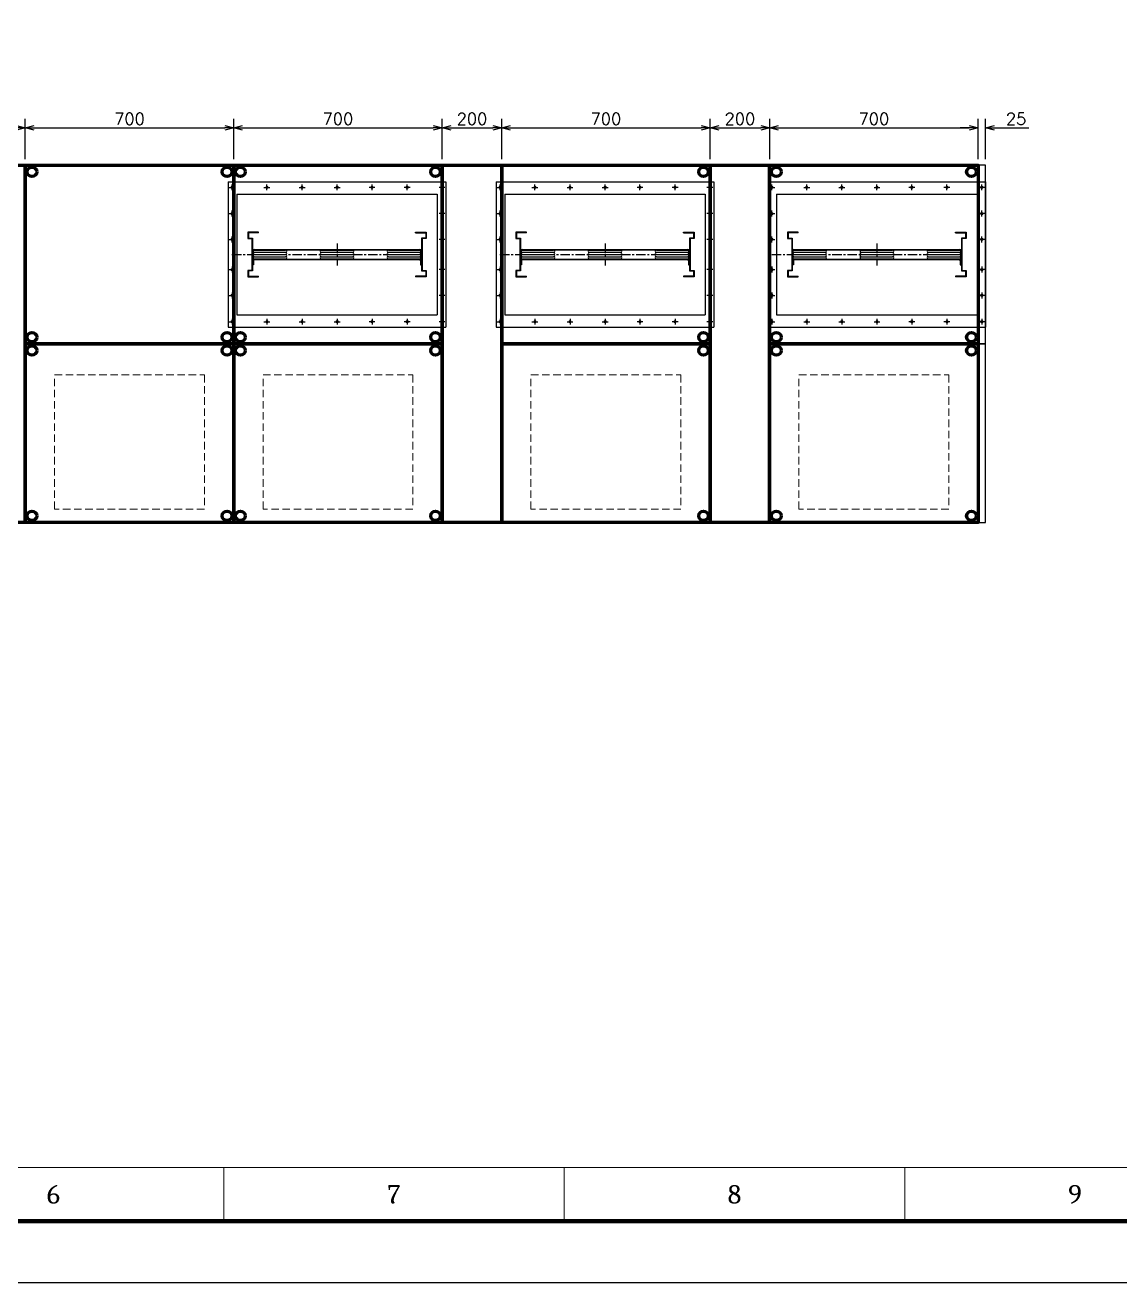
# Model space of a CAD drawing. Header units: millimetres. Extents: x -116965 to 323937, y 291661 to 566926.
# Drawn here: x -44132 to -40456, y 323790 to 328012 of the extents above; entities that cross this region are included whole.
import ezdxf
from ezdxf.enums import TextEntityAlignment as Align

# ---------------------------------------------------------------- set-up
doc = ezdxf.new("R2010")
doc.units = ezdxf.units.MM
doc.header["$PDMODE"] = 35
doc.linetypes.add('CENTER', pattern=[50.8, 31.75, -6.35, 6.35, -6.35])
doc.linetypes.add('HIDDEN', pattern=[0.375, 0.25, -0.125])
doc.layers.get('0').update_dxf_attribs({"lineweight": 18})
doc.layers.add('AM_5', color=3, linetype='Continuous', lineweight=25)
for name, color, linetype in [('C00-00-00', 7, 'Continuous'), ('DETAIL', 7, 'Continuous'), ('DIM', 3, 'Continuous')]:
    doc.layers.add(name, color=color, linetype=linetype)
doc.styles.add('hwBorder', font='Cambria.ttf')
doc.styles.add('{18b73a54-fa43-428c-adcb-c1c7bbdf2c84}', font='Simplex.shx')
doc.dimstyles.new('kich thuoc$0', dxfattribs={"dimscale": 2, "dimtxt": 20, "dimasz": 16, "dimexe": 15, "dimexo": 10, "dimgap": 5, "dimtad": 1, "dimdec": 0, "dimzin": 0, "dimdsep": 46, "dimtxsty": '{18b73a54-fa43-428c-adcb-c1c7bbdf2c84}', "dimblk": 'OPEN30', "dimcen": 0.09, "dimclrd": 3, "dimclre": 3, "dimclrt": 3, "dimadec": 0, "dimazin": 0, "dimtfac": 1, "dimtdec": 0, "dimtofl": 0, "dimtmove": 0, "dimatfit": 3, "dimldrblk": 'OPEN30', "dimfxl": 1, "dimtolj": 1, "dimtzin": 0, "dimarcsym": 0})

# ---------------------------------------------------------------- blocks, each defined once
blk = doc.blocks.new('*U1980')
at = {"color": 5}
for p, q in [((175.41, 5), (175.41, 9.34)), ((202.98, 5), (202.98, 9.34)), ((230.54, 5), (230.54, 9.34))]:
    blk.add_line(p, q, dxfattribs=at)
at = {"color": 5, "const_width": 0.35}
blk.add_lwpolyline([(10, 198.62), (285.68, 198.62), (285.68, 5), (10, 5)], close=True, dxfattribs=at)
at = {"color": 5}
blk.add_lwpolyline([(14.34, 194.28), (281.34, 194.28), (281.34, 9.34), (14.34, 9.34)], close=True, dxfattribs=at)
at = {"layer": 'Defpoints', "color": 4}
blk.add_lwpolyline([(0, 203.62), (290.68, 203.62), (290.68, 0), (0, 0)], close=True, dxfattribs=at)
at = {"color": 253, "style": 'hwBorder'}
for s, p in [('6', (161.62, 7.17)), ('7', (189.19, 7.17)), ('8', (216.76, 7.17)), ('9', (244.33, 7.17))]:
    blk.add_text(s, height=1.5, dxfattribs=at).set_placement(p, align=Align.MIDDLE_CENTER)
at = {"color": 6, "style": 'hwBorder', "flags": 8}
for tag, p in [("DWG'SNAME", (266.34, 59)), ("DWG'SCODE2", (266.34, 51.05))]:
    blk.add_attdef(tag, text='', height=1.5, dxfattribs=at).set_placement(p, align=Align.MIDDLE_CENTER)
at = {"color": 253, "style": 'hwBorder', "flags": 8}
for tag, p in [('REV_0', (253.34, 43.79)), ('REV_MODIFY0', (264.34, 44.1)), ('REV_DATE0', (277.34, 44.1)), ('REV_1', (253.34, 40.48)), ('REV_MODIFY1', (264.34, 40.79)), ('REV_DATE1', (277.34, 40.79)), ('REV_2', (253.34, 37.17)), ('REV_MODIFY2', (264.34, 37.48)), ('REV_DATE2', (277.34, 37.48)), ('REV_MODIFY3', (264.34, 34.17)), ('REV_DATE3', (277.34, 34.17)), ('REV_3', (253.34, 33.86)), ('REV_4', (253.34, 30.55)), ('REV_MODIFY4', (264.34, 30.86)), ('REV_DATE4', (277.34, 30.86))]:
    blk.add_attdef(tag, text='', height=1, dxfattribs=at).set_placement(p, align=Align.MIDDLE_CENTER)
at = {"color": 6, "style": 'hwBorder', "flags": 8}
for tag, p in [('TOLERANCE', (261.54, 27.22)), ('PAGE', (259.34, 15.3))]:
    blk.add_attdef(tag, text='', height=1.5, dxfattribs=at).set_placement(p, align=Align.MIDDLE_LEFT)
blk = doc.blocks.new('bw4000-1')
for centre in [(94829.5, 362125.5), (94946.5, 362125.5), (95064.5, 362125.5), (95182.5, 362125.5), (95299.5, 362125.5), (95417.5, 362125.5), (95534.5, 362125.5), (94829.5, 362037.5), (95534.5, 362037.5), (94829.5, 361950.5), (95534.5, 361950.5), (94829.5, 361849.5), (95534.5, 361849.5), (94829.5, 361762.5), (95534.5, 361762.5), (94829.5, 361674.5), (94946.5, 361674.5), (95064.5, 361674.5), (95182.5, 361674.5), (95299.5, 361674.5), (95417.5, 361674.5), (95534.5, 361674.5)]:
    blk.add_circle(centre, 4)
at = {"layer": 'DETAIL'}
for p, q in [((94817, 362143.5), (95547, 362143.5)), ((94817, 362143.5), (94817, 361656.5)), ((95547, 362143.5), (95547, 361656.5)), ((94845.5, 362103), (95518.5, 362103)), ((94845.5, 362103), (94845.5, 361697)), ((95518.5, 362103), (95518.5, 361697)), ((94845.5, 361697), (95518.5, 361697)), ((94817, 361656.5), (95547, 361656.5))]:
    blk.add_line(p, q, dxfattribs=at)
at = {"layer": 'DETAIL', "color": 7}
for p, q in [((94918.1, 361974.5), (94882.5, 361974.5)), ((94882.5, 361974.5), (94882.5, 361953.5)), ((94882.5, 361953.5), (94896.4, 361953.5)), ((94918.1, 361972.7), (94884.3, 361972.7)), ((94884.3, 361972.7), (94884.3, 361955.3)), ((94884.3, 361955.3), (94898.2, 361955.3)), ((94896.4, 361953.5), (94896.4, 361846.5)), ((94898.2, 361955.3), (94898.2, 361844.7)), ((94918.1, 361972.7), (94918.1, 361974.5)), ((95445.9, 361972.7), (95445.9, 361974.5)), ((95445.9, 361974.5), (95481.5, 361974.5)), ((95445.9, 361972.7), (95479.7, 361972.7)), ((95465.8, 361955.3), (95465.8, 361844.7)), ((95479.7, 361955.3), (95465.8, 361955.3)), ((95467.6, 361953.5), (95467.6, 361846.5)), ((95481.5, 361953.5), (95467.6, 361953.5)), ((95479.7, 361972.7), (95479.7, 361955.3)), ((95481.5, 361974.5), (95481.5, 361953.5)), ((94899.9, 361865.7), (94899.9, 361911.9)), ((94903.6, 361917.2), (95460.4, 361917.2)), ((94903.6, 361915.4), (95460.4, 361915.4)), ((95463.9, 361912.5), (95463.9, 361865.7)), ((95465.8, 361911.8), (95465.8, 361866.5)), ((94901.7, 361865.7), (94898.2, 361865.7)), ((94901.7, 361879.2), (94901.7, 361865.7)), ((94905.3, 361884.7), (95458.6, 361884.7)), ((94905.3, 361882.9), (95458.5, 361882.9)), ((95462.1, 361879.2), (95462.1, 361865.7)), ((95462.1, 361865.7), (95465.7, 361865.7)), ((94896.4, 361846.5), (94882.5, 361846.5)), ((94882.5, 361846.5), (94882.5, 361825.5)), ((94882.5, 361825.5), (94918.1, 361825.5)), ((94898.2, 361844.7), (94884.3, 361844.7)), ((94884.3, 361844.7), (94884.3, 361827.3)), ((94884.3, 361827.3), (94918.1, 361827.3)), ((94918.1, 361825.5), (94918.1, 361827.3)), ((95445.9, 361827.3), (95445.9, 361825.5)), ((95479.7, 361827.3), (95445.9, 361827.3)), ((95481.5, 361825.5), (95445.9, 361825.5)), ((95465.8, 361844.7), (95479.7, 361844.7)), ((95467.6, 361846.5), (95481.5, 361846.5)), ((95479.7, 361844.7), (95479.7, 361827.3)), ((95481.5, 361846.5), (95481.5, 361825.5))]:
    blk.add_line(p, q, dxfattribs=at)
at = {"layer": 'DETAIL', "color": 8, "linetype": 'CENTER'}
blk.add_line((95182, 361936.8), (95182, 361863.2), dxfattribs=at)
at = {"layer": 'DETAIL', "color": 8}
for p, q in [((94898.2, 361911.8), (94898.2, 361866.5)), ((94903.6, 361914.5), (95009.4, 361914.5)), ((94903.6, 361907.3), (95009.4, 361907.3)), ((94903.6, 361900), (95009.4, 361900)), ((95129.1, 361914.5), (95234.9, 361914.5)), ((95129.1, 361907.3), (95234.9, 361907.3)), ((95129.1, 361900), (95234.9, 361900)), ((95354.5, 361914.5), (95460.3, 361914.5)), ((95354.5, 361907.3), (95460.3, 361907.3)), ((95354.5, 361900), (95460.3, 361900)), ((94903.6, 361892.7), (95009.4, 361892.7)), ((94903.6, 361885.5), (95009.4, 361885.5)), ((95129.1, 361892.7), (95234.9, 361892.7)), ((95129.1, 361885.5), (95234.9, 361885.5)), ((95354.5, 361892.7), (95460.3, 361892.7)), ((95354.5, 361885.5), (95460.3, 361885.5))]:
    blk.add_line(p, q, dxfattribs=at)
at = {"layer": 'DETAIL', "color": 7}
for centre, radius, start, end in [((94903.6, 361911.8), 5.45, 90, 180), ((94903.6, 361911.7), 3.72, 90.5814, 176.0733), ((95460.4, 361911.8), 5.45, 0, 90), ((95460.4, 361911.9), 3.5, 357.8308, 90.8983), ((94905.3, 361879.2), 5.45, 90, 180), ((94905.3, 361879.2), 3.63, 90, 180), ((95458.5, 361879.2), 3.63, 0, 90), ((95458.6, 361879.4), 5.3, 358.4435, 89.7251)]:
    blk.add_arc(centre, radius, start, end, dxfattribs=at)
at = {"layer": 'DETAIL', "color": 8}
for centre, start, end in [((94903.6, 361910.9), 90, 270), ((94903.6, 361903.6), 90, 270), ((94903.6, 361896.4), 90, 270), ((95009.4, 361910.9), 270, 90), ((95009.4, 361903.6), 270, 90), ((95009.4, 361896.4), 270, 90), ((95129.1, 361910.9), 90, 270), ((95129.1, 361903.6), 90, 270), ((95129.1, 361896.4), 90, 270), ((95234.9, 361910.9), 270, 90), ((95234.9, 361903.6), 270, 90), ((95234.9, 361896.4), 270, 90), ((95354.5, 361910.9), 90, 270), ((95354.5, 361903.6), 90, 270), ((95354.5, 361896.4), 90, 270), ((95460.3, 361910.9), 270, 90), ((95460.3, 361903.6), 270, 90), ((95460.3, 361896.4), 270, 90), ((94903.6, 361889.1), 90, 270), ((95009.4, 361889.1), 270, 90), ((95129.1, 361889.1), 90, 270), ((95234.9, 361889.1), 270, 90), ((95354.5, 361889.1), 90, 270), ((95460.3, 361889.1), 270, 90)]:
    blk.add_arc(centre, 3.63, start, end, dxfattribs=at)
at = {"layer": 'DIM'}
for p, q in [((94819.5, 362125.5), (94839.5, 362125.5)), ((94829.5, 362115.5), (94829.5, 362135.5)), ((94936.5, 362125.5), (94956.5, 362125.5)), ((94946.5, 362115.5), (94946.5, 362135.5)), ((95054.5, 362125.5), (95074.5, 362125.5)), ((95064.5, 362115.5), (95064.5, 362135.5)), ((95172.5, 362125.5), (95192.5, 362125.5)), ((95182.5, 362115.5), (95182.5, 362135.5)), ((95309.5, 362125.5), (95289.5, 362125.5)), ((95299.5, 362115.5), (95299.5, 362135.5)), ((95427.5, 362125.5), (95407.5, 362125.5)), ((95417.5, 362115.5), (95417.5, 362135.5)), ((95544.5, 362125.5), (95524.5, 362125.5)), ((95534.5, 362115.5), (95534.5, 362135.5)), ((94819.5, 362037.5), (94839.5, 362037.5)), ((94829.5, 362027.5), (94829.5, 362047.5)), ((95544.5, 362037.5), (95524.5, 362037.5)), ((95534.5, 362027.5), (95534.5, 362047.5)), ((94819.5, 361950.5), (94839.5, 361950.5)), ((94829.5, 361940.5), (94829.5, 361960.5)), ((95544.5, 361950.5), (95524.5, 361950.5)), ((95534.5, 361940.5), (95534.5, 361960.5)), ((94829.5, 361859.5), (94829.5, 361839.5)), ((95534.5, 361859.5), (95534.5, 361839.5)), ((94819.5, 361849.5), (94839.5, 361849.5)), ((95544.5, 361849.5), (95524.5, 361849.5)), ((94829.5, 361772.5), (94829.5, 361752.5)), ((95534.5, 361772.5), (95534.5, 361752.5)), ((94819.5, 361762.5), (94839.5, 361762.5)), ((95544.5, 361762.5), (95524.5, 361762.5)), ((94829.5, 361684.5), (94829.5, 361664.5)), ((94946.5, 361684.5), (94946.5, 361664.5)), ((95064.5, 361684.5), (95064.5, 361664.5)), ((95182.5, 361684.5), (95182.5, 361664.5)), ((95299.5, 361684.5), (95299.5, 361664.5)), ((95417.5, 361684.5), (95417.5, 361664.5)), ((95534.5, 361684.5), (95534.5, 361664.5)), ((94819.5, 361674.5), (94839.5, 361674.5)), ((94936.5, 361674.5), (94956.5, 361674.5)), ((95054.5, 361674.5), (95074.5, 361674.5)), ((95172.5, 361674.5), (95192.5, 361674.5)), ((95309.5, 361674.5), (95289.5, 361674.5)), ((95427.5, 361674.5), (95407.5, 361674.5)), ((95544.5, 361674.5), (95524.5, 361674.5))]:
    blk.add_line(p, q, dxfattribs=at)
at = {"layer": 'DIM', "linetype": 'CENTER'}
blk.add_line((94829, 361900), (95460.3, 361900), dxfattribs=at)
blk = doc.blocks.new('_Open30')
at = {"color": 0, "linetype": 'ByBlock', "lineweight": -2}
for p, q in [((-1, 0.27), (0, 0)), ((0, 0), (-1, -0.27)), ((0, 0), (-1, 0))]:
    blk.add_line(p, q, dxfattribs=at)
blk = doc.blocks.new('*D1835')
at = {"layer": 'AM_5', "color": 3, "lineweight": -2, "transparency": 16777216}
for p, q in [((-44131.9, 327562.6), (-44131.9, 327697.5)), ((-43431.9, 327562.6), (-43431.9, 327697.5)), ((-44101.9, 327667.5), (-43461.9, 327667.5))]:
    blk.add_line(p, q, dxfattribs=at)
at = {"layer": 'Defpoints', "color": 0, "lineweight": -3, "transparency": 16777216}
for p in [(-43431.9, 327667.5), (-44131.9, 327542.6), (-43431.9, 327542.6)]:
    blk.add_point(p, dxfattribs=at)
at = {"layer": 'AM_5', "color": 3, "lineweight": -2, "transparency": 16777216, "xscale": 30, "yscale": 30, "zscale": 30, "rotation": 180}
blk.add_blockref('_Open30', (-44131.9, 327667.5), dxfattribs=at)
at = {"layer": 'AM_5', "color": 3, "lineweight": -2, "transparency": 16777216, "xscale": 30, "yscale": 30, "zscale": 30}
blk.add_blockref('_Open30', (-43431.9, 327667.5), dxfattribs=at)
at = {"layer": 'AM_5', "color": 3, "transparency": 16777216, "insert": (-43781.9, 327697.5), "char_height": 40, "attachment_point": 5, "style": '{18b73a54-fa43-428c-adcb-c1c7bbdf2c84}'}
blk.add_mtext('\\A1;700', dxfattribs=at)
blk = doc.blocks.new('*D1836')
at = {"layer": 'AM_5', "color": 3, "lineweight": -2, "transparency": 16777216}
for p, q in [((-43432, 327562.6), (-43432, 327697.5)), ((-42732, 327562.6), (-42732, 327697.5)), ((-43402, 327667.5), (-42762, 327667.5))]:
    blk.add_line(p, q, dxfattribs=at)
at = {"layer": 'Defpoints', "color": 0, "lineweight": -3, "transparency": 16777216}
for p in [(-42732, 327667.5), (-43432, 327542.6), (-42732, 327542.6)]:
    blk.add_point(p, dxfattribs=at)
at = {"layer": 'AM_5', "color": 3, "lineweight": -2, "transparency": 16777216, "xscale": 30, "yscale": 30, "zscale": 30, "rotation": 180}
blk.add_blockref('_Open30', (-43432, 327667.5), dxfattribs=at)
at = {"layer": 'AM_5', "color": 3, "lineweight": -2, "transparency": 16777216, "xscale": 30, "yscale": 30, "zscale": 30}
blk.add_blockref('_Open30', (-42732, 327667.5), dxfattribs=at)
at = {"layer": 'AM_5', "color": 3, "transparency": 16777216, "insert": (-43082, 327697.5), "char_height": 40, "attachment_point": 5, "style": '{18b73a54-fa43-428c-adcb-c1c7bbdf2c84}'}
blk.add_mtext('\\A1;700', dxfattribs=at)
blk = doc.blocks.new('*D1837')
at = {"layer": 'AM_5', "color": 3, "lineweight": -2, "transparency": 16777216}
for p, q in [((-42532.1, 327562.6), (-42532.1, 327697.5)), ((-41832.1, 327562.6), (-41832.1, 327697.5)), ((-42502.1, 327667.5), (-41862.1, 327667.5))]:
    blk.add_line(p, q, dxfattribs=at)
at = {"layer": 'Defpoints', "color": 0, "lineweight": -3, "transparency": 16777216}
for p in [(-41832.1, 327667.5), (-42532.1, 327542.6), (-41832.1, 327542.6)]:
    blk.add_point(p, dxfattribs=at)
at = {"layer": 'AM_5', "color": 3, "lineweight": -2, "transparency": 16777216, "xscale": 30, "yscale": 30, "zscale": 30, "rotation": 180}
blk.add_blockref('_Open30', (-42532.1, 327667.5), dxfattribs=at)
at = {"layer": 'AM_5', "color": 3, "lineweight": -2, "transparency": 16777216, "xscale": 30, "yscale": 30, "zscale": 30}
blk.add_blockref('_Open30', (-41832.1, 327667.5), dxfattribs=at)
at = {"layer": 'AM_5', "color": 3, "transparency": 16777216, "insert": (-42182.1, 327697.5), "char_height": 40, "attachment_point": 5, "style": '{18b73a54-fa43-428c-adcb-c1c7bbdf2c84}'}
blk.add_mtext('\\A1;700', dxfattribs=at)
blk = doc.blocks.new('*D1838')
at = {"layer": 'AM_5', "color": 3, "lineweight": -2, "transparency": 16777216}
for p, q in [((-41632.2, 327562.6), (-41632.2, 327697.5)), ((-40932.2, 327562.6), (-40932.2, 327697.5)), ((-41602.2, 327667.5), (-40962.2, 327667.5))]:
    blk.add_line(p, q, dxfattribs=at)
at = {"layer": 'Defpoints', "color": 0, "lineweight": -3, "transparency": 16777216}
for p in [(-40932.2, 327667.5), (-41632.2, 327542.6), (-40932.2, 327542.6)]:
    blk.add_point(p, dxfattribs=at)
at = {"layer": 'AM_5', "color": 3, "lineweight": -2, "transparency": 16777216, "xscale": 30, "yscale": 30, "zscale": 30, "rotation": 180}
blk.add_blockref('_Open30', (-41632.2, 327667.5), dxfattribs=at)
at = {"layer": 'AM_5', "color": 3, "lineweight": -2, "transparency": 16777216, "xscale": 30, "yscale": 30, "zscale": 30}
blk.add_blockref('_Open30', (-40932.2, 327667.5), dxfattribs=at)
at = {"layer": 'AM_5', "color": 3, "transparency": 16777216, "insert": (-41282.2, 327697.5), "char_height": 40, "attachment_point": 5, "style": '{18b73a54-fa43-428c-adcb-c1c7bbdf2c84}'}
blk.add_mtext('\\A1;700', dxfattribs=at)
blk = doc.blocks.new('*D1842')
at = {"layer": 'AM_5', "color": 3, "lineweight": -2, "transparency": 16777216}
for p, q in [((-44331.8, 327562.6), (-44331.8, 327697.5)), ((-44131.8, 327562.6), (-44131.8, 327697.5)), ((-44301.8, 327667.5), (-44161.8, 327667.5))]:
    blk.add_line(p, q, dxfattribs=at)
at = {"layer": 'Defpoints', "color": 0, "lineweight": -3, "transparency": 16777216}
for p in [(-44131.8, 327667.5), (-44331.8, 327542.6), (-44131.8, 327542.6)]:
    blk.add_point(p, dxfattribs=at)
at = {"layer": 'AM_5', "color": 3, "lineweight": -2, "transparency": 16777216, "xscale": 30, "yscale": 30, "zscale": 30, "rotation": 180}
blk.add_blockref('_Open30', (-44331.8, 327667.5), dxfattribs=at)
at = {"layer": 'AM_5', "color": 3, "lineweight": -2, "transparency": 16777216, "xscale": 30, "yscale": 30, "zscale": 30}
blk.add_blockref('_Open30', (-44131.8, 327667.5), dxfattribs=at)
at = {"layer": 'AM_5', "color": 3, "transparency": 16777216, "insert": (-44231.8, 327697.5), "char_height": 40, "attachment_point": 5, "style": '{18b73a54-fa43-428c-adcb-c1c7bbdf2c84}'}
blk.add_mtext('\\A1;200', dxfattribs=at)
blk = doc.blocks.new('*D1843')
at = {"layer": 'AM_5', "color": 3, "lineweight": -2, "transparency": 16777216}
for p, q in [((-42732, 327562.6), (-42732, 327697.5)), ((-42532, 327562.6), (-42532, 327697.5)), ((-42702, 327667.5), (-42562, 327667.5))]:
    blk.add_line(p, q, dxfattribs=at)
at = {"layer": 'Defpoints', "color": 0, "lineweight": -3, "transparency": 16777216}
for p in [(-42532, 327667.5), (-42732, 327542.6), (-42532, 327542.6)]:
    blk.add_point(p, dxfattribs=at)
at = {"layer": 'AM_5', "color": 3, "lineweight": -2, "transparency": 16777216, "xscale": 30, "yscale": 30, "zscale": 30, "rotation": 180}
blk.add_blockref('_Open30', (-42732, 327667.5), dxfattribs=at)
at = {"layer": 'AM_5', "color": 3, "lineweight": -2, "transparency": 16777216, "xscale": 30, "yscale": 30, "zscale": 30}
blk.add_blockref('_Open30', (-42532, 327667.5), dxfattribs=at)
at = {"layer": 'AM_5', "color": 3, "transparency": 16777216, "insert": (-42632, 327697.5), "char_height": 40, "attachment_point": 5, "style": '{18b73a54-fa43-428c-adcb-c1c7bbdf2c84}'}
blk.add_mtext('\\A1;200', dxfattribs=at)
blk = doc.blocks.new('*D1844')
at = {"layer": 'AM_5', "color": 3, "lineweight": -2, "transparency": 16777216}
for p, q in [((-41832.1, 327562.6), (-41832.1, 327697.5)), ((-41632.1, 327562.6), (-41632.1, 327697.5)), ((-41802.1, 327667.5), (-41662.1, 327667.5))]:
    blk.add_line(p, q, dxfattribs=at)
at = {"layer": 'Defpoints', "color": 0, "lineweight": -3, "transparency": 16777216}
for p in [(-41632.1, 327667.5), (-41832.1, 327542.6), (-41632.1, 327542.6)]:
    blk.add_point(p, dxfattribs=at)
at = {"layer": 'AM_5', "color": 3, "lineweight": -2, "transparency": 16777216, "xscale": 30, "yscale": 30, "zscale": 30, "rotation": 180}
blk.add_blockref('_Open30', (-41832.1, 327667.5), dxfattribs=at)
at = {"layer": 'AM_5', "color": 3, "lineweight": -2, "transparency": 16777216, "xscale": 30, "yscale": 30, "zscale": 30}
blk.add_blockref('_Open30', (-41632.1, 327667.5), dxfattribs=at)
at = {"layer": 'AM_5', "color": 3, "transparency": 16777216, "insert": (-41732.1, 327697.5), "char_height": 40, "attachment_point": 5, "style": '{18b73a54-fa43-428c-adcb-c1c7bbdf2c84}'}
blk.add_mtext('\\A1;200', dxfattribs=at)
blk = doc.blocks.new('*D1845')
at = {"layer": 'AM_5', "color": 3, "lineweight": -2, "transparency": 16777216}
for p, q in [((-40932, 327562.5), (-40932, 327697.5)), ((-40907, 327562.5), (-40907, 327697.5)), ((-40962, 327667.5), (-40992, 327667.5)), ((-40877, 327667.5), (-40762.3, 327667.5))]:
    blk.add_line(p, q, dxfattribs=at)
at = {"layer": 'Defpoints', "color": 0, "lineweight": -3, "transparency": 16777216}
for p in [(-40932, 327667.5), (-40932, 327542.5), (-40907, 327542.5)]:
    blk.add_point(p, dxfattribs=at)
at = {"layer": 'AM_5', "color": 3, "lineweight": -2, "transparency": 16777216, "xscale": 30, "yscale": 30, "zscale": 30}
blk.add_blockref('_Open30', (-40932, 327667.5), dxfattribs=at)
at = {"layer": 'AM_5', "color": 3, "lineweight": -2, "transparency": 16777216, "xscale": 30, "yscale": 30, "zscale": 30, "rotation": 180}
blk.add_blockref('_Open30', (-40907, 327667.5), dxfattribs=at)
at = {"layer": 'AM_5', "color": 3, "transparency": 16777216, "insert": (-40804.6, 327697.5), "char_height": 40, "attachment_point": 5, "style": '{18b73a54-fa43-428c-adcb-c1c7bbdf2c84}'}
blk.add_mtext('25', dxfattribs=at)

msp = doc.modelspace()

# ---------------------------------------------------------------- linework, layer by layer
at = {"lineweight": -3, "ltscale": 5}
for points in [[(-40932.337225, 326942.254707), (-40907.337225, 326942.254707), (-40907.337225, 327542.254707), (-40932.337225, 327542.254707)], [(-40932.837225, 326342.754707), (-40907.837225, 326342.754707), (-40907.337225, 326942.754707), (-40932.337225, 326942.754707)]]:
    msp.add_lwpolyline(points, close=True, dxfattribs=at)
at = {"color": 7, "linetype": 'HIDDEN', "ltscale": 100}
for points in [[(-44033.467322, 326837.754707), (-43530.467322, 326837.754707), (-43530.467322, 326387.754707), (-44033.467322, 326387.754707)], [(-43333.565032, 326837.754707), (-42830.565032, 326837.754707), (-42830.565032, 326387.754707), (-43333.565032, 326387.754707)], [(-42433.690661, 326837.754707), (-41930.690661, 326837.754707), (-41930.690661, 326387.754707), (-42433.690661, 326387.754707)], [(-41533.788368, 326837.754707), (-41030.788368, 326837.754707), (-41030.788368, 326387.754707), (-41533.788368, 326387.754707)]]:
    msp.add_lwpolyline(points, close=True, dxfattribs=at)
at = {"layer": 'C00-00-00', "lineweight": 100}
for points in [[(-44331.890552, 327542.254707), (-44131.918468, 327542.254707), (-44131.918468, 326342.394288), (-44331.890552, 326342.394288)], [(-44131.918468, 327542.254707), (-43432.016177, 327542.254707), (-43432.016177, 326942.310538), (-44131.918468, 326942.310538)], [(-43432.016177, 327542.254707), (-42732.113887, 327542.254707), (-42732.113887, 326942.310538), (-43432.016177, 326942.310538)], [(-42732.113883, 327542.254707), (-42532.141802, 327542.254707), (-42532.141802, 326342.394288), (-42732.113883, 326342.394288)], [(-42532.141806, 327542.254707), (-41832.239516, 327542.254707), (-41832.239516, 326942.310538), (-42532.141806, 326942.310538)], [(-41832.239512, 327542.254707), (-41632.267431, 327542.254707), (-41632.267431, 326342.394288), (-41832.239512, 326342.394288)], [(-41632.239516, 327542.254707), (-40932.337221, 327542.254707), (-40932.337221, 326942.310538), (-41632.239516, 326942.310538)], [(-44131.918468, 326942.310538), (-43432.016177, 326942.310538), (-43432.016177, 326342.394288), (-44131.918468, 326342.394288)], [(-43432.016177, 326942.310538), (-42732.113887, 326942.310538), (-42732.113887, 326342.394288), (-43432.016177, 326342.394288)], [(-42532.141806, 326942.310538), (-41832.239516, 326942.310538), (-41832.239516, 326342.394288), (-42532.141806, 326342.394288)], [(-41632.239516, 326942.310538), (-40932.337221, 326942.310538), (-40932.337221, 326342.394288), (-41632.239516, 326342.394288)]]:
    msp.add_lwpolyline(points, close=True, dxfattribs=at)
for centre in [(-44109.520263, 327519.856499), (-43454.414382, 327519.856499), (-43409.617972, 327519.856499), (-42754.512092, 327519.856499), (-41854.63772, 327519.856499), (-41609.841307, 327519.856499), (-40954.73543, 327519.856499), (-44109.520263, 326964.708747), (-43454.414382, 326964.708747), (-43409.617972, 326964.708747), (-42754.512092, 326964.708747), (-41854.63772, 326964.708747), (-41609.841307, 326964.708747), (-40954.73543, 326964.708747), (-44109.520263, 326919.912333), (-43454.414382, 326919.912333), (-43409.617972, 326919.912333), (-42754.512092, 326919.912333), (-41854.63772, 326919.912333), (-41609.841307, 326919.912333), (-40954.73543, 326919.912333), (-44109.520263, 326364.792497), (-43454.414382, 326364.792497), (-43409.617972, 326364.792497), (-42754.512092, 326364.792497), (-41854.63772, 326364.792497), (-41609.841307, 326364.792497), (-40954.73543, 326364.792497)]:
    msp.add_circle(centre, 15.997765, dxfattribs=at)

# ---------------------------------------------------------------- block references
at = {"ltscale": 5, "xscale": 41.47693088945395, "yscale": 41.47693088945395, "zscale": 41.47693088945395}
msp.add_blockref('*U1980', (-50740.951789, 323789.550121), dxfattribs=at)
at = {"lineweight": -3}
for p in [(-138267.04523, -34657.726815), (-137367.170862, -34657.726815), (-136454.317798, -34657.726815)]:
    msp.add_blockref('bw4000-1', p, dxfattribs=at)

# ---------------------------------------------------------------- dimensions: what is measured, and where the dimension line sits
at = {"layer": 'AM_5'}
for base, p1, p2, picture, middle in [((-44131.792844, 327667.485621), (-44331.792761, 327542.561788), (-44131.792844, 327542.561788), '*D1842', (-44231.792803, 327697.485621)), ((-43431.918469, 327667.485621), (-44131.918386, 327542.561788), (-43431.918469, 327542.561788), '*D1835', (-43781.918428, 327697.485621)), ((-42732.016179, 327667.485621), (-43432.016095, 327542.561788), (-42732.016179, 327542.561788), '*D1836', (-43082.016137, 327697.485621)), ((-42532.016179, 327667.485621), (-42732.016095, 327542.561788), (-42532.016179, 327542.561788), '*D1843', (-42632.016137, 327697.485621)), ((-41832.141808, 327667.485621), (-42532.141724, 327542.561788), (-41832.141808, 327542.561788), '*D1837', (-42182.141766, 327697.485621)), ((-41632.113892, 327667.485621), (-41832.113809, 327542.561788), (-41632.113892, 327542.561788), '*D1844', (-41732.113851, 327697.485621)), ((-40932.239516, 327667.485621), (-41632.239432, 327542.561788), (-40932.239516, 327542.561788), '*D1838', (-41282.239474, 327697.485621))]:
    dim = msp.add_linear_dim(base=base, p1=p1, p2=p2, dimstyle='kich thuoc$0', override={"dimasz": 15, "dimtdec": 4}, dxfattribs=at)
    dim.commit()
    dim.dimension.update_dxf_attribs({"geometry": picture, "text_midpoint": middle})
dim = msp.add_linear_dim(base=(-40932.016185, 327667.485621), p1=(-40907.016185, 327542.475766), p2=(-40932.016185, 327542.475766), dimstyle='kich thuoc$0', override={"dimasz": 15, "dimtp": 0.1, "dimtm": 0.1, "dimtfac": 0.71, "dimtdec": 3, "dimtolj": 0, "dimtzin": 8}, dxfattribs=at)
dim.commit()
dim.dimension.update_dxf_attribs({"geometry": '*D1845', "text_midpoint": (-40804.635232, 327667.485621), "dimtype": 160})

doc.saveas('drawing.dxf')
